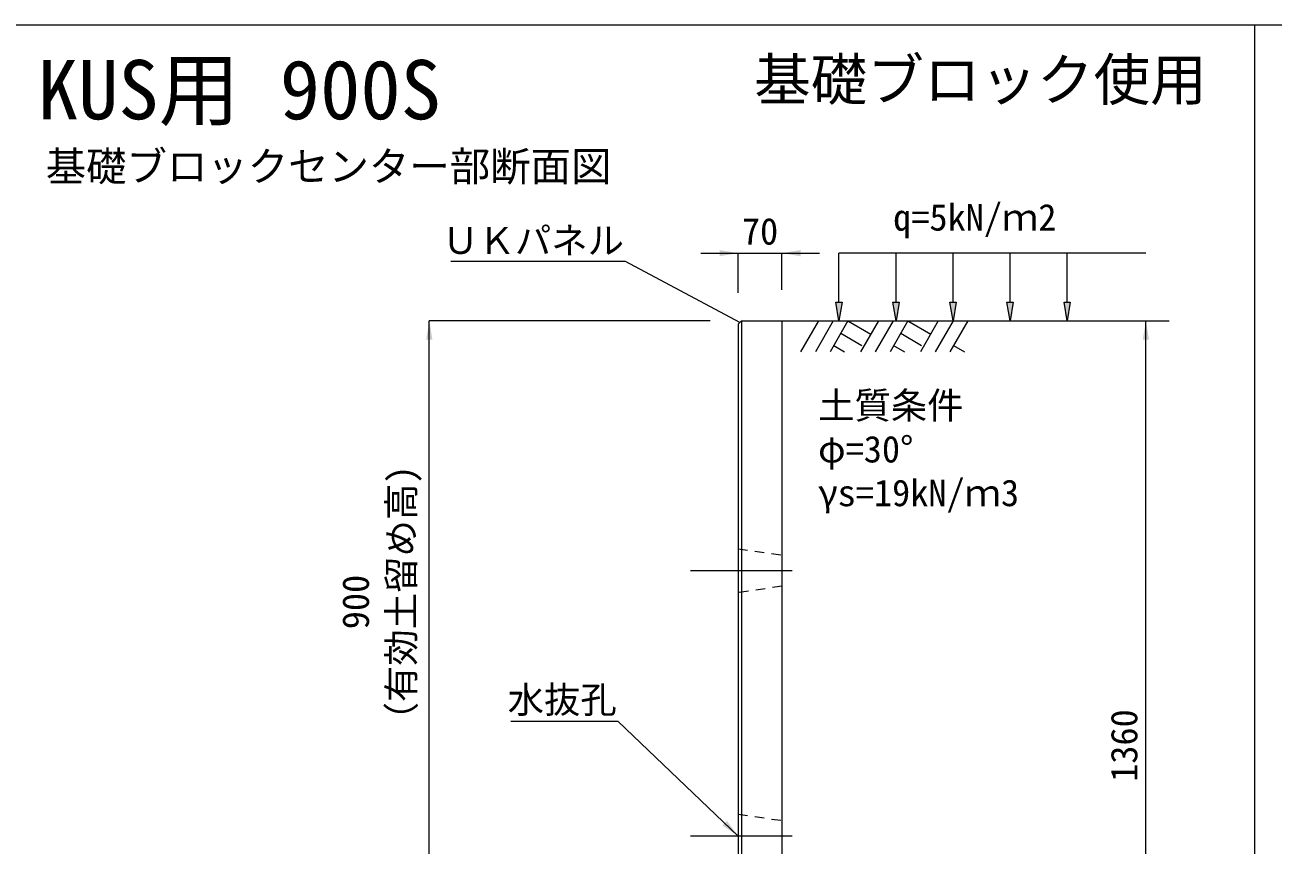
# Model space of a CAD drawing. Units: millimetres at full size, sheet at 1:20. Extents: x 201886 to 211886, y 860265 to 873235.
# Drawn here: x 207916 to 209916, y 869265 to 870578 of the extents above; entities that cross this region are included whole.
import ezdxf
from ezdxf.enums import TextEntityAlignment as Align

# ---------------------------------------------------------------- set-up
doc = ezdxf.new("R2010")
doc.units = ezdxf.units.MM
doc.header["$LTSCALE"] = 20
doc.linetypes.add('USER1', pattern=[1.35, 0.75, -0.6])
doc.linetypes.add('USER2', pattern=[28.575, 19.05, -3.175, 3.175, -3.175])
for name, color, linetype, lineweight in [('0_2', 7, 'Continuous', 20), ('UKパネル', 2, 'Continuous', 20), ('ハッチング', 7, 'Continuous', 5), ('図枠', 5, 'Continuous', 13), ('寸法線', 7, 'Continuous', 13), ('引出線', 4, 'Continuous', 13), ('補助線', 8, 'USER2', 13)]:
    doc.layers.add(name, color=color, linetype=linetype, lineweight=lineweight)
doc.layers.add('文字', color=7, linetype='Continuous')
doc.styles.add('ＭＳ ゴシック', font='')
doc.styles.get('ＭＳ ゴシック').set_extended_font_data('MS Gothic')

# ---------------------------------------------------------------- blocks, each defined once
blk = doc.blocks.new('filled_arrow')
at = {"color": 0, "linetype": 'Continuous', "lineweight": -2}
blk.add_solid([(7.5, 1.25), (0, 0), (7.5, -1.25)], dxfattribs=at)

msp = doc.modelspace()

# ---------------------------------------------------------------- hatches: boundary and pattern name
at = {"layer": '寸法線'}
for points in [[(209225.26, 870133.85), (209220.26, 870103.85), (209215.26, 870133.85)], [(209316.68, 870133.85), (209311.68, 870103.85), (209306.68, 870133.85)], [(209408.09, 870133.85), (209403.09, 870103.85), (209398.09, 870133.85)], [(209499.5, 870133.85), (209494.5, 870103.85), (209489.5, 870133.85)], [(209590.91, 870133.85), (209585.91, 870103.85), (209580.91, 870133.85)]]:
    msp.add_hatch(color=256, dxfattribs=at).paths.add_polyline_path(points)

# ---------------------------------------------------------------- linework, layer by layer
at = {"layer": '0_2'}
msp.add_line((209128.85, 870103.85), (209749.23, 870103.85), dxfattribs=at)
at = {"layer": 'UKパネル'}
for p, q in [((209063.85, 870103.85), (209058.85, 870098.85)), ((209063.85, 870103.85), (209128.85, 870103.85)), ((209128.85, 870103.85), (209128.85, 868743.85)), ((209058.85, 870098.85), (209058.85, 869068.84))]:
    msp.add_line(p, q, dxfattribs=at)
at = {"layer": 'UKパネル', "color": 4, "lineweight": 5}
msp.add_line((209063.85, 870103.85), (209063.85, 869068.84), dxfattribs=at)
at = {"layer": 'UKパネル', "linetype": 'USER1', "lineweight": 9}
for p, q in [((209058.85, 869738.85), (209128.85, 869728.85)), ((209128.85, 869678.85), (209058.85, 869668.85)), ((209058.85, 869313.85), (209128.85, 869303.85))]:
    msp.add_line(p, q, dxfattribs=at)
at = {"layer": 'ハッチング', "lineweight": 9}
for p, q in [((209187.5, 870103.85), (209158.85, 870054.22)), ((209211.12, 870103.85), (209182.47, 870054.22)), ((209234.74, 870103.85), (209206.09, 870054.22)), ((209234.74, 870103.85), (209271.31, 870082.73)), ((209283.5, 870103.85), (209254.85, 870054.22)), ((209307.12, 870103.85), (209278.47, 870054.22)), ((209330.74, 870103.85), (209302.09, 870054.22)), ((209330.74, 870103.85), (209367.31, 870082.73)), ((209379.5, 870103.85), (209350.85, 870054.22)), ((209403.12, 870103.85), (209374.47, 870054.22)), ((209426.74, 870103.85), (209398.09, 870054.22)), ((209223.32, 870084.06), (209256.73, 870064.77)), ((209319.32, 870084.06), (209352.73, 870064.77)), ((209211.9, 870064.28), (209229.31, 870054.22)), ((209307.9, 870064.28), (209325.31, 870054.22)), ((209403.9, 870064.28), (209421.31, 870054.22))]:
    msp.add_line(p, q, dxfattribs=at)
at = {"layer": '図枠'}
for p, q in [((201886.35, 870577.81), (211886.35, 870577.81)), ((209886.35, 870577.81), (209886.35, 867477.81))]:
    msp.add_line(p, q, dxfattribs=at)
at = {"layer": '寸法線'}
for p, q in [((208998.85, 870212.4), (209188.85, 870212.4)), ((209058.85, 870148.85), (209058.85, 870212.4)), ((209128.85, 870153.85), (209128.85, 870212.4)), ((208563.85, 869203.85), (208563.85, 870103.85)), ((209013.85, 870103.85), (208563.85, 870103.85)), ((209178.85, 870103.85), (209712.12, 870103.85)), ((209712.12, 868743.85), (209712.12, 870103.85))]:
    msp.add_line(p, q, dxfattribs=at)
at = {"layer": '寸法線', "lineweight": 9}
for p, q in [((209712.12, 870212.4), (209220.26, 870212.4)), ((209220.26, 870133.85), (209220.26, 870212.4)), ((209311.68, 870133.85), (209311.68, 870212.4)), ((209403.09, 870133.85), (209403.09, 870212.4)), ((209494.5, 870133.85), (209494.5, 870212.4)), ((209585.91, 870133.85), (209585.91, 870212.4))]:
    msp.add_line(p, q, dxfattribs=at)
for points in [[(209225.26, 870133.85), (209220.26, 870103.85), (209215.26, 870133.85)], [(209316.68, 870133.85), (209311.68, 870103.85), (209306.68, 870133.85)], [(209408.09, 870133.85), (209403.09, 870103.85), (209398.09, 870133.85)], [(209499.5, 870133.85), (209494.5, 870103.85), (209489.5, 870133.85)], [(209590.91, 870133.85), (209585.91, 870103.85), (209580.91, 870133.85)]]:
    msp.add_lwpolyline(points, close=True, dxfattribs=at)
at = {"layer": '引出線'}
for points in [[(209061.35, 870101.35), (208878.05, 870198.85), (208598.26, 870198.85)], [(209058.85, 869278.85), (208866.39, 869462.29), (208694.64, 869462.29)]]:
    msp.add_lwpolyline(points, dxfattribs=at)
at = {"layer": '補助線'}
for p, q in [((209145.26, 869703.85), (208982.43, 869703.85)), ((209145.26, 869278.85), (208982.43, 869278.85))]:
    msp.add_line(p, q, dxfattribs=at)

# ---------------------------------------------------------------- block references
at = {"layer": '寸法線', "xscale": 4, "yscale": 4}
for p, rotation in [((209058.85, 870212.4), 180), ((208563.85, 870103.85), 270), ((209712.12, 870103.85), 270)]:
    msp.add_blockref('filled_arrow', p, dxfattribs=dict(at, rotation=rotation))
msp.add_blockref('filled_arrow', (209128.85, 870212.4), dxfattribs=at)
at = {"layer": '引出線'}
for p, xscale, yscale, rotation in [((209061.35, 870101.35), 0.16, 0.16, 152), ((209058.85, 869278.85), 4, 4, 136.4)]:
    msp.add_blockref('filled_arrow', p, dxfattribs=dict(at, xscale=xscale, yscale=yscale, rotation=rotation))

# ---------------------------------------------------------------- texts
at = {"layer": '0_2', "style": 'ＭＳ ゴシック'}
msp.add_text('基礎ブロックセンター部断面図', height=47.47, dxfattribs=at).set_placement((207949.11, 870313.39), align=Align.BOTTOM_LEFT)
at = {"layer": '寸法線', "style": 'ＭＳ ゴシック'}
msp.add_text('70', height=42.72, dxfattribs=at).set_placement((209093.85, 870247.4), align=Align.MIDDLE_CENTER)
for s, p in [('（有効土留め高)', (208553.05, 869435.31)), ('900', (208479.92, 869610.14))]:
    msp.add_text(s, height=42.72, rotation=90, dxfattribs=at).set_placement(p, align=Align.BOTTOM_LEFT)
msp.add_text('1360', height=42.72, rotation=90, dxfattribs=at).set_placement((209677.12, 869423.85), align=Align.MIDDLE_CENTER)
at = {"layer": '引出線', "style": 'ＭＳ ゴシック'}
for s, p in [('ＵＫパネル', (208875.8, 870253.99)), ('水抜孔', (208864.14, 869518.58))]:
    msp.add_text(s, height=42.72, dxfattribs=at).set_placement(p, align=Align.TOP_RIGHT)
at = {"layer": '文字', "style": 'ＭＳ ゴシック'}
for s, height, p in [('KUS用 900S', 94.94, (207936.35, 870398.31)), ('基礎ブロック使用', 66.46, (209084.42, 870437.16)), ('q=5kN/ｍ2', 42.72, (209307.15, 870235.66))]:
    msp.add_text(s, height=height, dxfattribs=at).set_placement(p, align=Align.BOTTOM_LEFT)
for s, p in [('土質条件', (209186.81, 869989.88)), ('φ=30°', (209186.81, 869919.88)), ('γs=19kN/ｍ3', (209186.81, 869849.88))]:
    msp.add_text(s, height=42.72, dxfattribs=at).set_placement(p, align=Align.TOP_LEFT)

doc.saveas('drawing.dxf')
